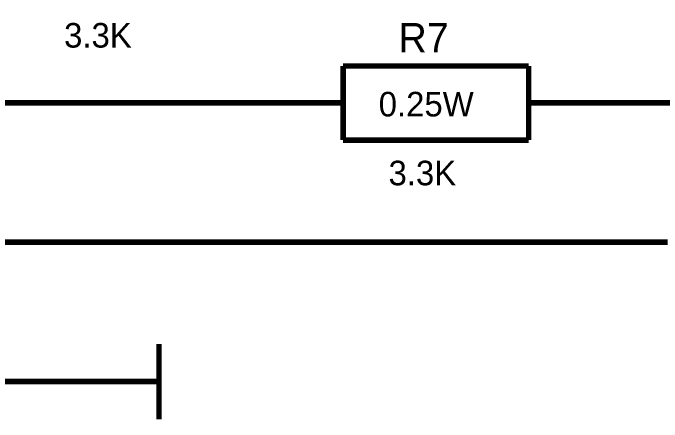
# Model space of a CAD drawing. Header units: millimetres. Extents: x 0 to 420, y 0 to 297.
# Drawn here: x 282.19 to 317.15, y 187.81 to 209.84 of the extents above; entities that cross this region are included whole.
import ezdxf

# ---------------------------------------------------------------- set-up
doc = ezdxf.new("R2010")
doc.units = ezdxf.units.MM
doc.layers.add('Sheet', color=255, linetype='Continuous')

msp = doc.modelspace()

# ---------------------------------------------------------------- linework, layer by layer
at = {"layer": 'Sheet', "const_width": 0.3}
for points in [[(312.468, 204.999), (322.448, 204.999), (322.448, 224.985)], [(299.972, 206.986), (299.972, 202.995)], [(299.972, 206.986), (309.968, 206.986)], [(309.968, 206.986), (309.968, 202.995)], [(257.485, 204.999), (297.472, 204.999)], [(299.972, 204.999), (297.472, 204.999)], [(309.968, 204.999), (312.468, 204.999)], [(299.972, 202.995), (309.968, 202.995)], [(257.485, 197.498), (314.95, 197.498)], [(317.45, 197.498), (314.95, 197.498)], [(290.058, 192.017), (290.058, 187.96)], [(279.978, 189.997), (284.976, 189.997)], [(284.976, 189.997), (290.058, 189.997)]]:
    msp.add_lwpolyline(points, dxfattribs=at)

# ---------------------------------------------------------------- texts
at = {"layer": 'Sheet'}
for s, height, p in [('3.3K', 1.3247, (284.943, 207.979)), ('R7', 1.5897, (302.951, 207.715)), ('0.25W', 1.3247, (301.892, 204.27)), ('3.3K', 1.3247, (302.421, 200.561))]:
    msp.add_text(s, height=height, dxfattribs=at).set_placement(p)

doc.saveas('drawing.dxf')
